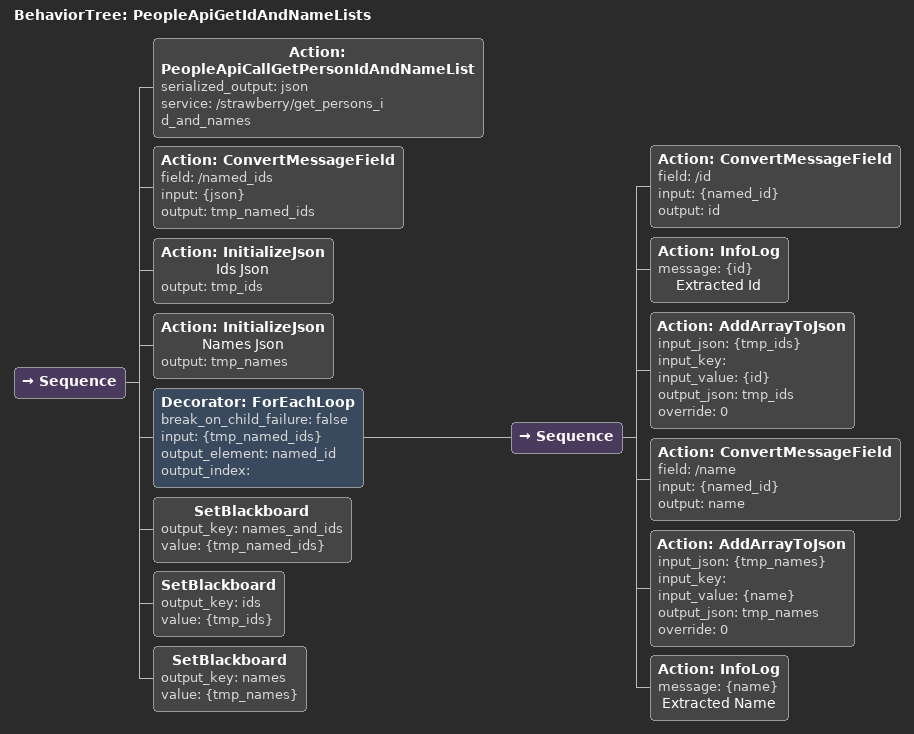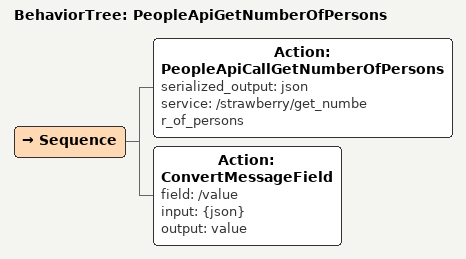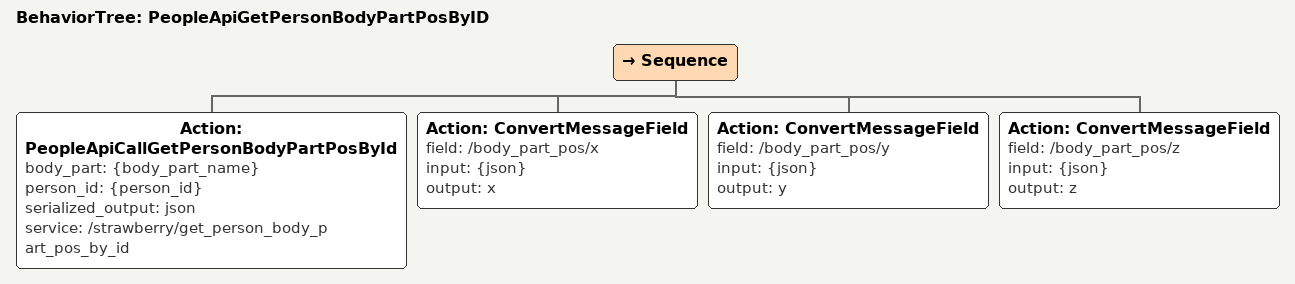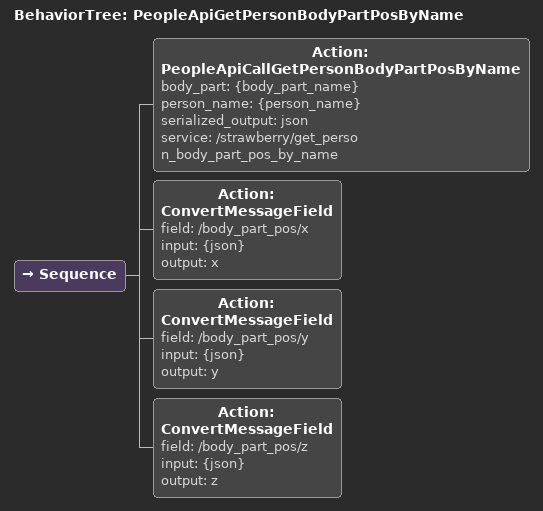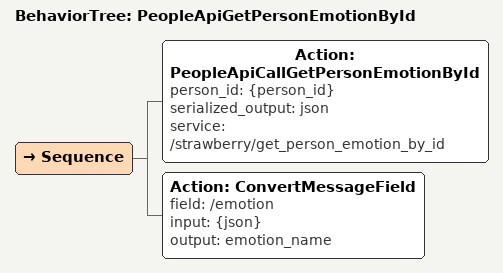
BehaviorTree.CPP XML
<BehaviorTree ID="PeopleApiGetIdAndNameLists">
    <Sequence>
        <Action ID="PeopleApiCallGetPersonIdAndNameList" serialized_output="json" service="/strawberry/get_persons_id_and_names"/>
        <Action ID="ConvertMessageField" field="/named_ids" input="{json}" output="tmp_named_ids"/>
        <Action ID="InitializeJson" name="Ids Json" output="tmp_ids"/>
        <Action ID="InitializeJson" name="Names Json" output="tmp_names"/>
        <Decorator ID="ForEachLoop" break_on_child_failure="false" input="{tmp_named_ids}" output_element="named_id" output_index="">
            <Sequence>
                <Action ID="ConvertMessageField" field="/id" input="{named_id}" output="id"/>
                <Action ID="InfoLog" message="{id}" name="Extracted Id"/>
                <Action ID="AddArrayToJson" input_json="{tmp_ids}" input_key="" input_value="{id}" output_json="tmp_ids" override="0"/>
                <Action ID="ConvertMessageField" field="/name" input="{named_id}" output="name"/>
                <Action ID="AddArrayToJson" input_json="{tmp_names}" input_key="" input_value="{name}" output_json="tmp_names" override="0"/>
                <Action ID="InfoLog" message="{name}" name="Extracted Name"/>
            </Sequence>
        </Decorator>
        <SetBlackboard output_key="names_and_ids" value="{tmp_named_ids}"/>
        <SetBlackboard output_key="ids" value="{tmp_ids}"/>
        <SetBlackboard output_key="names" value="{tmp_names}"/>
    </Sequence>
</BehaviorTree>

<BehaviorTree ID="PeopleApiGetNumberOfPersons">
    <Sequence>
        <Action ID="PeopleApiCallGetNumberOfPersons" serialized_output="json" service="/strawberry/get_number_of_persons"/>
        <Action ID="ConvertMessageField" field="/value" input="{json}" output="value"/>
    </Sequence>
</BehaviorTree>

<BehaviorTree ID="PeopleApiGetPersonBodyPartPosByID">
    <Sequence>
        <Action ID="PeopleApiCallGetPersonBodyPartPosById" body_part="{body_part_name}" person_id="{person_id}" serialized_output="json" service="/strawberry/get_person_body_part_pos_by_id"/>
        <Action ID="ConvertMessageField" field="/body_part_pos/x" input="{json}" output="x"/>
        <Action ID="ConvertMessageField" field="/body_part_pos/y" input="{json}" output="y"/>
        <Action ID="ConvertMessageField" field="/body_part_pos/z" input="{json}" output="z"/>
    </Sequence>
</BehaviorTree>

<BehaviorTree ID="PeopleApiGetPersonBodyPartPosByName">
    <Sequence>
        <Action ID="PeopleApiCallGetPersonBodyPartPosByName" body_part="{body_part_name}" person_name="{person_name}" serialized_output="json" service="/strawberry/get_person_body_part_pos_by_name"/>
        <Action ID="ConvertMessageField" field="/body_part_pos/x" input="{json}" output="x"/>
        <Action ID="ConvertMessageField" field="/body_part_pos/y" input="{json}" output="y"/>
        <Action ID="ConvertMessageField" field="/body_part_pos/z" input="{json}" output="z"/>
    </Sequence>
</BehaviorTree>

<BehaviorTree ID="PeopleApiGetPersonEmotionById">
    <Sequence>
        <Action ID="PeopleApiCallGetPersonEmotionById" person_id="{person_id}" serialized_output="json" service="/strawberry/get_person_emotion_by_id"/>
        <Action ID="ConvertMessageField" field="/emotion" input="{json}" output="emotion_name"/>
    </Sequence>
</BehaviorTree>
